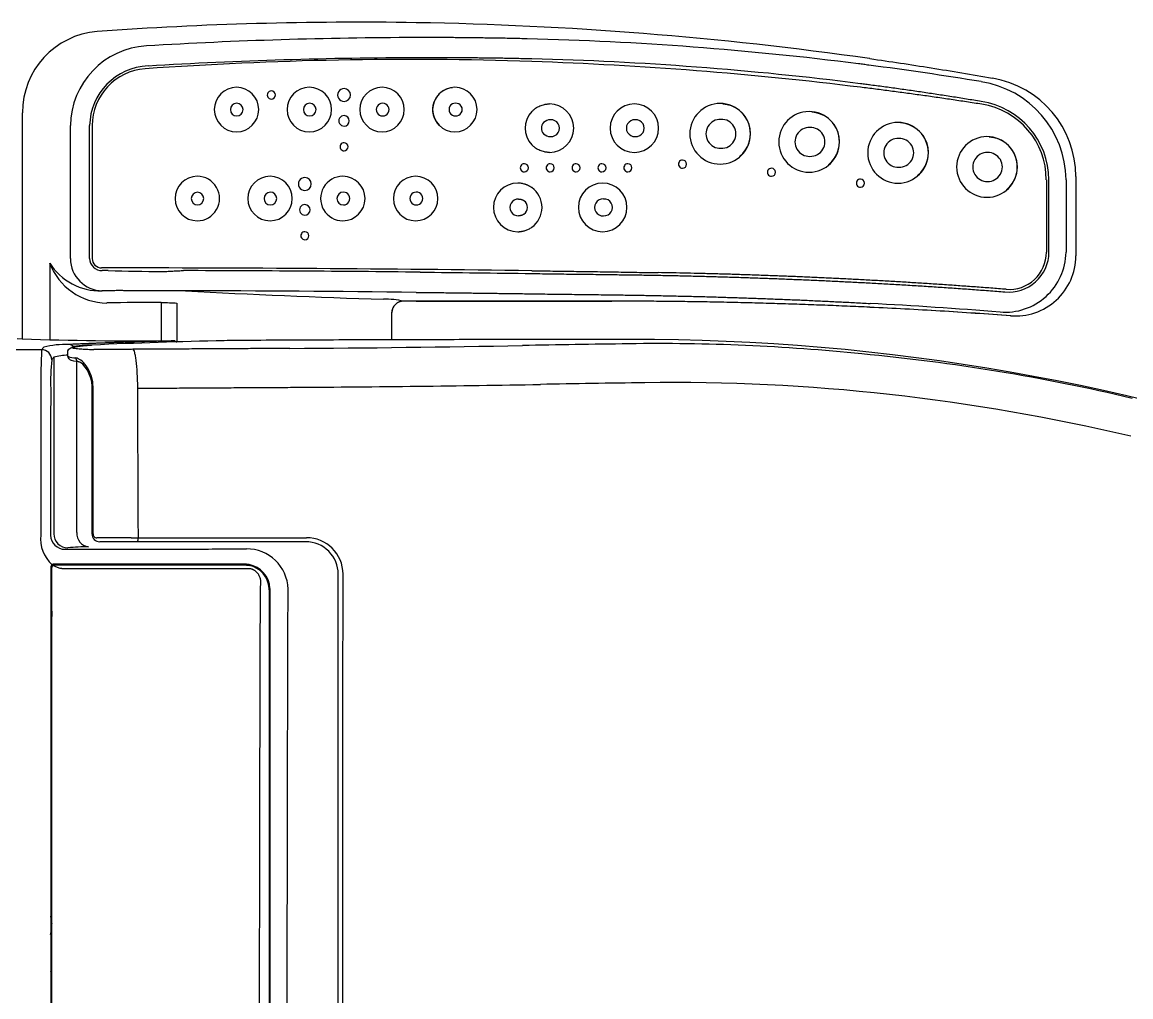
# Model space of a CAD drawing. Header units: millimetres. Extents: x 0 to 356400, y 0 to 68257.
# Drawn here: x 22077.57 to 22088.54, y 6876.16 to 6885.8 of the extents above; entities that cross this region are included whole.
import ezdxf

# ---------------------------------------------------------------- set-up
doc = ezdxf.new("R2010")
doc.units = ezdxf.units.MM
doc.header["$LTSCALE"] = 75
doc.layers.add('8', color=8, linetype='Continuous')

# ---------------------------------------------------------------- blocks, each defined once
blk = doc.blocks.new('G$C7369CDF7')
at = {"layer": '8'}
for p, q in [((12070.46, 50645.68), (12090.09, 50645.68)), ((12071.25, 50643.25), (12089.19, 50643.25)), ((12089.19, 50639.02), (12071.25, 50639.02)), ((12101.29, 50482.5), (12101.29, 50479.44)), ((12104.02, 50476.45), (12104.14, 50476.44)), ((12104.14, 50476.44), (12104.26, 50476.43)), ((12104.29, 50476.44), (12110.83, 50476.44)), ((12159.76, 50452.82), (12159.76, 50455.37)), ((12159.76, 50413.73), (12159.76, 50452.82)), ((12101.74, 50423.32), (12111.33, 50423.32)), ((12111.09, 50421.34), (12111.16, 50422.65)), ((12111.16, 50422.65), (12111.33, 50423.32)), ((12101.6, 50419.45), (12111.05, 50419.45)), ((12122.8, 50413.58), (12127.42, 50413.6)), ((12127.42, 50413.6), (12132.04, 50413.62)), ((12132.04, 50413.62), (12136.66, 50413.64)), ((12136.66, 50413.64), (12141.28, 50413.66)), ((12141.28, 50413.66), (12145.9, 50413.68)), ((12145.9, 50413.68), (12150.52, 50413.7)), ((12150.52, 50413.7), (12155.14, 50413.71)), ((12155.14, 50413.71), (12159.76, 50413.73)), ((12159.76, 50412.06), (12159.76, 50413.73)), ((12159.79, 50407.13), (12159.79, 50403.53)), ((12057.87, 50402.41), (12090.73, 50402.41)), ((12090.73, 50401.76), (12057.87, 50401.76)), ((12112.28, 50400.2), (12112.15, 50402.21)), ((12118.35, 50401.25), (12116.87, 50400.09)), ((12120.28, 50402.08), (12118.35, 50401.25)), ((12121.3, 50402.3), (12120.28, 50402.08)), ((12122.3, 50402.36), (12121.3, 50402.3)), ((12158.85, 50402.36), (12122.26, 50402.36)), ((12158.79, 50402.6), (12122.3, 50402.6)), ((12112.44, 50398.75), (12112.28, 50400.2)), ((12112.62, 50397.75), (12112.44, 50398.75)), ((12116.12, 50397.87), (12115.97, 50397.25)), ((12116.3, 50399.18), (12116.12, 50397.87)), ((12158.51, 50398.61), (12116.22, 50398.61)), ((12116.43, 50399.51), (12116.25, 50398.99)), ((12116.87, 50400.09), (12116.43, 50399.51)), ((12090.73, 50397), (12057.87, 50397)), ((12112.81, 50397.1), (12112.62, 50397.75)), ((12113.15, 50396.58), (12112.81, 50397.1)), ((12113.53, 50396.39), (12113.15, 50396.58)), ((12113.67, 50396.38), (12113.53, 50396.39)), ((12113.8, 50396.39), (12113.67, 50396.38)), ((12114.9, 50396.38), (12113.69, 50396.38)), ((12115.12, 50396.43), (12114.88, 50396.39)), ((12115.35, 50396.55), (12115.12, 50396.43)), ((12115.4, 50396.58), (12115.35, 50396.55)), ((12115.45, 50396.62), (12115.4, 50396.58)), ((12115.47, 50396.64), (12115.45, 50396.62)), ((12115.49, 50396.66), (12115.47, 50396.64)), ((12115.52, 50396.68), (12115.49, 50396.66)), ((12115.54, 50396.7), (12115.52, 50396.68)), ((12115.58, 50396.73), (12115.54, 50396.7)), ((12115.62, 50396.77), (12115.58, 50396.73)), ((12115.7, 50396.84), (12115.62, 50396.77)), ((12115.83, 50397), (12115.7, 50396.84)), ((12115.97, 50397.25), (12115.83, 50397)), ((12115.14, 50392.9), (12158.77, 50392.9)), ((12170.09, 50392.38), (12170.1, 50392.18)), ((12232.69, 50392.38), (12232.69, 50392.18)), ((12240.69, 50392.38), (12240.69, 50392.18)), ((12244.64, 50392.18), (12244.69, 50392.38)), ((12246.76, 50392.38), (12246.71, 50392.18)), ((12247.12, 50392.18), (12247.18, 50392.38)), ((12252.29, 50392.38), (12251.28, 50392.27)), ((12253.55, 50392.2), (12252.29, 50392.38)), ((12255.2, 50392.38), (12255.94, 50392.18)), ((12257.86, 50392.08), (12256.74, 50392.38)), ((12257.9, 50392.23), (12257.94, 50392.35)), ((12272.89, 50392.25), (12272.5, 50392.39)), ((12091.85, 50391.89), (12110.82, 50391.89)), ((12253.57, 50392.19), (12253.55, 50392.2)), ((12257.86, 50392.08), (12257.87, 50392.12)), ((12257.87, 50392.12), (12257.9, 50392.23)), ((12110.59, 50385.13), (12054.66, 50385.13)), ((12110.52, 50383.86), (12110.6, 50385.23))]:
    blk.add_line(p, q, dxfattribs=at)
for centre, radius, start, end in [((12650.23, 50536.28), 539.51, 160.0364, 180.0783), ((12590.08, 50549.03), 477.75, 166.6143, 174.753), ((12612.45, 50545.76), 491.06, 166.6353, 180.7772), ((12070.53, 50620.92), 24.76, 90.1532, 170.4365), ((12089.99, 50630.73), 14.95, 355.152, 89.6373), ((12071.53, 50618.41), 24.83, 90.6474, 171.1463), ((12088.93, 50628.18), 15.07, 355.2331, 89.0167), ((12071.38, 50619.31), 19.71, 90.3802, 171.3897), ((12071.25, 50619.46), 18.9, 90, 171.0779), ((12089.08, 50629.08), 9.94, 354.3726, 89.3267), ((12089.19, 50629.19), 9.18, 355.4924, 89.9998), ((12068.09, 50623.69), 7.5, 0.0011, 179.9989), ((12068.03, 50623.87), 7.34, 39.3621, 176.9631), ((12068.09, 50623.91), 3.58, 358.7405, 181.2595), ((13464.01, 50521.24), 1364.16, 175.55656, 176.90973), ((12068.09, 50623.69), 7.5, 180.0011, 359.9989), ((12068.09, 50623.74), 3.58, 178.5049, 1.4951), ((12925.96, 50478.73), 890.61, 170.72756, 172.53101), ((12064.59, 50601.69), 7.5, 0.001, 179.999), ((12064.54, 50601.88), 7.34, 39.2492, 176.6581), ((12064.59, 50601.99), 3.58, 358.1795, 181.8205), ((12064.59, 50601.69), 7.5, 180.001, 359.999), ((12064.59, 50601.74), 3.58, 177.8731, 2.1269), ((12936.7, 50467.39), 904.42, 171.90963, 179.04243), ((12072.09, 50592.39), 1, 0.7307, 179.2693), ((12600.51, 50542.64), 488.75, 174.118, 180.8826), ((12837.99, 50490.67), 801.83, 172.74809, 178.61974), ((12834.91, 50492.14), 793.77, 172.74234, 178.62806), ((12956.45, 50480.5), 914.94, 172.97512, 178.08203), ((12072.09, 50592.39), 1, 179.2683, 0.7317), ((12061.89, 50579.69), 7.5, 0.0009, 179.9991), ((12061.84, 50579.88), 7.33, 39.1643, 176.4083), ((12061.89, 50580.02), 3.58, 358.0998, 181.9002), ((12061.89, 50579.69), 7.5, 180.0009, 359.9991), ((12061.89, 50579.78), 3.58, 178.0534, 1.9466), ((12069.39, 50570.39), 1, 0.3225, 179.9533), ((12069.39, 50570.39), 1, 179.954, 0.3218), ((12059.89, 50557.69), 7.5, 0.0004, 179.9996), ((12059.84, 50557.88), 7.33, 39.144, 176.3518), ((12059.89, 50558.03), 3.58, 357.9968, 182.0032), ((12059.89, 50557.69), 7.5, 180.0003, 359.9997), ((12059.89, 50557.77), 3.58, 177.949, 2.051), ((12067.39, 50548.39), 1, 0.3277, 179.9481), ((12067.39, 50548.39), 1, 179.9489, 0.3269), ((12058.49, 50536.49), 6, 0.0014, 179.9986), ((12058.49, 50536.84), 2.08, 356.4388, 183.5612), ((12058.49, 50536.49), 6, 180.0014, 359.9986), ((12058.49, 50536.58), 2.08, 176.3796, 3.6204), ((12068.29, 50534.87), 1, 0.3235, 179.9485), ((12068.29, 50534.87), 1, 179.9488, 0.3232), ((12078.09, 50528.64), 6, 0.0014, 179.9986), ((12068.29, 50528.47), 1, 0.3272, 179.9494), ((12078.09, 50529), 2.08, 356.3751, 183.6249), ((12068.29, 50528.47), 1, 179.9497, 0.3269), ((12078.09, 50528.64), 6, 180.0013, 359.9987), ((12078.09, 50528.73), 2.09, 176.3156, 3.6844), ((12058.49, 50515.49), 6, 0.0014, 179.9986), ((12068.29, 50522.07), 1, 0.3236, 179.9475), ((12068.29, 50522.07), 1, 179.9481, 0.323), ((12058.49, 50515.85), 2.09, 356.2679, 183.7321), ((12058.73, 50515.7), 2.32, 179.5731, 226.3236), ((12058.26, 50515.7), 2.32, 313.6819, 0.4205), ((12068.29, 50515.67), 1, 0.3278, 179.9445), ((12058.49, 50515.47), 1.99, 226.6599, 313.3401), ((12068.29, 50515.67), 1, 179.9448, 0.3275), ((12078.09, 50507.64), 6, 35.4038, 144.5962), ((6864.18, 50421.05), 5258.49, 0.34434, 1.00441), ((12956.45, 50480.49), 914.95, 178.08194, 184.07369), ((12058.49, 50515.49), 6, 226.7721, 313.2279), ((12068.29, 50509.27), 1, 0.3284, 179.9474), ((20094.85, 50405.74), 8001.8, 179.245401, 180.007242), ((12068.29, 50509.27), 1, 179.9475, 0.3283), ((12078.09, 50507.64), 6, 180.0011, 359.9989), ((12078.09, 50507.78), 2.08, 177.7875, 2.2125), ((12078.09, 50508.08), 1.99, 33.3179, 146.6821), ((7383.18, 50421.32), 4729.87, 0.36319, 1.0597), ((12053.89, 50492.09), 5.5, 0.0004, 179.9996), ((12053.89, 50492.33), 1.58, 357.8971, 182.1029), ((12053.89, 50492.09), 5.5, 180.0004, 359.9996), ((12053.91, 50492), 5.43, 184.8187, 316.166), ((12053.89, 50492.23), 1.58, 178.4008, 1.5992), ((12075.89, 50482.39), 5.5, 0.0001, 179.9999), ((13222.12, 50485.73), 1181.05, 180.1136, 183.37485), ((12075.89, 50482.59), 1.58, 358.653, 181.347), ((18890.34, 50409.98), 6796.64, 179.379912, 179.873896), ((12932.29, 50467.88), 900, 179.06895, 184.09278), ((13189.34, 50484.65), 1153.25, 180.10964, 183.42158), ((12075.89, 50482.39), 5.5, 180.0001, 359.9999), ((12075.89, 50482.53), 1.58, 179.1044, 0.8956), ((18703.26, 50410), 6604.57, 179.370975, 179.872266), ((12053.89, 50474.09), 5.5, 0.0003, 179.9997), ((12119.43, 50475.2), 18.63, 166.8641, 182.2983), ((12104.18, 50479.38), 2.92, 179.1495, 267.3608), ((12104.29, 50479.44), 3, 180.0579, 270.0551), ((12053.89, 50474.25), 1.58, 359.3324, 180.6676), ((12053.89, 50474.09), 5.5, 180.0003, 359.9997), ((12053.89, 50474.22), 1.58, 179.672, 0.328), ((9348.06, 50566.22), 2754.28, 357.06998, 358.0907), ((12075.89, 50464.39), 5.5, 0.0005, 179.9995), ((12050.29, 50464.69), 1.6, 0.2142, 179.9324), ((12050.29, 50464.69), 1.6, 179.933, 0.2136), ((12056.69, 50464.69), 1.3, 0.2629, 179.9177), ((12056.69, 50464.69), 1.3, 179.9173, 0.2634), ((12063.09, 50464.69), 1, 0.2906, 179.9913), ((12063.09, 50464.69), 1, 179.9914, 0.2905), ((12075.89, 50464.39), 5.5, 179.9999, 0.0001), ((12075.89, 50464.51), 1.58, 359.8775, 180.1225), ((12075.89, 50464.52), 1.58, 180.1697, 359.8303), ((12168.79, 50455.4), 9.03, 90.182, 180.1773), ((12053.89, 50456.09), 5.5, 0.0005, 179.9995), ((12168.79, 50455.23), 8.01, 90.0386, 180.0539), ((12053.89, 50456.09), 5.5, 180.0001, 359.9999), ((12053.89, 50456.19), 1.58, 0.2836, 179.7164), ((12053.89, 50456.21), 1.58, 180.5346, 359.4654), ((12072.29, 50454.99), 1.6, 0.1972, 179.9505), ((12078.69, 50454.99), 1.3, 0.2193, 180.0012), ((12085.09, 50454.99), 1, 0.2818, 179.9995), ((12072.29, 50454.99), 1.6, 179.9501, 0.1976), ((12078.69, 50454.99), 1.3, 180.0011, 0.2195), ((12085.09, 50454.99), 1, 179.9997, 0.2816), ((12075.89, 50446.39), 5.5, 360, 180), ((12172.71, 50440.66), 10.17, 91.3133, 180.8134), ((12050.29, 50446.69), 1, 0.2715, 180.01), ((12075.89, 50446.45), 1.58, 0.682, 179.318), ((12050.29, 50446.69), 1, 180.0085, 0.2731), ((12075.89, 50446.39), 5.5, 180, 0), ((12075.89, 50446.5), 1.58, 180.8842, 359.1158), ((12172.69, 50439.98), 6.4, 93.6146, 169.0483), ((12172.69, 50439.98), 6.2, 93.7585, 168.6305), ((12053.89, 50438.09), 5.5, 0, 180), ((12053.89, 50438.13), 1.58, 0.9581, 179.0419), ((12053.89, 50438.09), 5.5, 180, 360), ((12053.89, 50438.18), 1.58, 181.1159, 358.8841), ((12075.89, 50428.39), 5.5, 359.9999, 180.0001), ((13399.12, 50461.21), 1288.34, 181.16281, 182.61654), ((12075.89, 50428.39), 5.5, 180, 0), ((12075.89, 50428.41), 1.58, 0.8911, 179.1089), ((12075.89, 50428.46), 1.58, 180.9588, 359.0412), ((11244.59, 50414.08), 866.5, 358.08226, 0.48512), ((11223.3, 50428.5), 870.68, 358.54411, 359.42148), ((12514.33, 50416.67), 412.75, 179.6139, 181.4788), ((12058.07, 50416.96), 19.96, 183.278, 269.4195), ((12058.13, 50416.79), 15.03, 182.215, 268.9885), ((12057.87, 50416.5), 14.09, 184.0736, 270), ((12160.02, 50411.38), 2.36, 70.9757, 96.3045), ((12054.67, 50405.29), 20.15, 184.6709, 269.9842), ((12090.69, 50405.01), 8, 270.3254, 359.4144), ((12090.68, 50404.78), 3.02, 271.0021, 1.6099), ((12090.73, 50404.72), 2.31, 270.0002, 0.0074), ((12086.48, 50406.15), 15.25, 290.6333, 359.4824), ((12083.95, 50404.38), 14.78, 302.3056, 1.4804), ((12158.82, 50404.33), 1.97, 269.0718, 358.1776), ((12158.83, 50403.56), 0.959, 267.5072, 358.3336), ((12158.78, 50401.86), 3.26, 265.3001, 352.6544), ((12205.3, 50401.11), 43.29, 179.5566, 186.2471), ((12113.74, 50396.53), 1.76, 130.7589, 178.2637), ((12111.18, 50398.19), 4.13, 334.3443, 2.4581), ((12115.35, 50399.31), 0.946, 266.7818, 358.8484), ((12135.8, 50396), 23.83, 178.5822, 193.5892), ((12128.41, 50396.68), 13.79, 181.2574, 195.9258), ((12158.77, 50396.4), 3.5, 270.0277, 359.9462), ((12159.1, 50395.61), 3.52, 271.1151, 1.0894), ((12115.77, 50389.88), 2.5, 90.115, 179.9072), ((12121.29, 50448.11), 56, 264.3326, 271.6495), ((12160.07, 50398.11), 8.48, 263.4182, 318.6573), ((12167.09, 50392.98), 0.8, 215.914, 270.0015), ((12167.09, 50392.98), 0.6, 209.0891, 270.0009), ((12120.45, 50538.15), 148.44, 267.2268, 270.9397)]:
    blk.add_arc(centre, radius, start, end, dxfattribs=at)
for points, degree in [([(12071.25, 50638.37), (12077.23, 50638.37), (12083.21, 50638.37), (12089.19, 50638.37)], 3), ([(12104.89, 50629.47), (12104.04, 50617.86), (12103.34, 50606.27), (12102.8, 50594.74)], 3), ([(12041.29, 50594.74), (12041.29, 50594.71), (12041.28, 50594.69), (12041.28, 50594.67)], 3), ([(12110.73, 50535.54), (12110.77, 50503.6)], 1), ([(12101.29, 50530.88), (12101.29, 50514.77), (12101.29, 50498.64), (12101.29, 50482.5)], 3), ([(12094.1, 50483.53), (12094.2, 50492.83), (12094.31, 50502.04), (12094.43, 50511.15)], 3), ([(12104.26, 50476.38), (12104.29, 50476.44)], 1), ([(12122.8, 50413.58), (12122.57, 50452.65)], 1), ([(12160.79, 50455.23), (12160.79, 50452.69)], 1), ([(12160.79, 50452.69), (12160.79, 50413.61)], 1), ([(12112.96, 50451.3), (12113.18, 50412.43)], 1), ([(12172.69, 50446.18), (12172.55, 50446.18), (12172.41, 50446.18), (12172.28, 50446.17)], 3), ([(12166.4, 50441.2), (12166.32, 50440.79), (12166.29, 50440.39), (12166.29, 50439.98)], 3), ([(12166.49, 50439.98), (12166.49, 50440.39), (12166.53, 50440.8), (12166.61, 50441.2)], 3), ([(12098.74, 50425.43), (12098.73, 50425.21), (12098.71, 50424.97), (12098.7, 50424.72)], 3), ([(12113.18, 50412.43), (12113.23, 50402.78)], 1), ([(12160.79, 50413.61), (12160.79, 50411.95)], 1), ([(12166.49, 50395.97), (12166.49, 50401.98), (12166.49, 50407.98), (12166.49, 50413.96)], 3), ([(12093.7, 50406.38), (12093.7, 50405.87), (12093.7, 50405.37), (12093.7, 50404.86)], 3), ([(12098.69, 50406.42), (12098.69, 50405.92), (12098.69, 50405.42), (12098.69, 50404.92)], 3), ([(12098.69, 50406.42), (12098.7, 50405.86), (12098.71, 50405.31), (12098.73, 50404.76)], 3), ([(12160.79, 50407.73), (12160.79, 50404.26)], 1), ([(12115.14, 50392.9), (12115.34, 50392.73), (12115.55, 50392.56), (12115.76, 50392.38)], 3), ([(12166.29, 50392.98), (12166.29, 50392.81), (12166.34, 50392.65), (12166.44, 50392.51)], 3), ([(12166.56, 50392.69), (12166.51, 50392.78), (12166.49, 50392.88), (12166.49, 50392.98)], 3), ([(12453.49, 50392.38), (12358.02, 50392.38), (12262.55, 50392.38), (12167.09, 50392.38)], 3), ([(12172.59, 50392.18), (12172.77, 50392.38)], 1), ([(12173.27, 50392.18), (12173.29, 50392.38)], 1), ([(12232.67, 50392.18), (12232.67, 50392.38)], 1), ([(12260.67, 50392.38), (12260.8, 50392.18)], 1), ([(12262.25, 50392.18), (12262.35, 50392.38)], 1), ([(12265.18, 50392.18), (12265.35, 50392.38)], 1), ([(12267.25, 50392.38), (12266.97, 50392.18)], 1), ([(12267.82, 50392.18), (12268.1, 50392.38)], 1), ([(12112.65, 50390.4), (12112.84, 50390.23), (12113.05, 50390.06), (12113.27, 50389.89)], 3), ([(12122.91, 50392.13), (12122.91, 50392.13), (12122.91, 50392.13), (12122.92, 50392.13)], 3), ([(12167.09, 50392.18), (12262.55, 50392.18), (12358.02, 50392.18), (12453.49, 50392.18)], 3)]:
    blk.add_open_spline(points, degree=degree, dxfattribs=at)
for points, knots in [([(12098.34, 50628.47), (12098.29, 50627.83), (12098.19, 50626.55), (12098.05, 50624.64), (12097.9, 50622.73), (12097.76, 50620.82), (12097.62, 50618.91), (12097.49, 50617), (12097.35, 50615.1), (12097.22, 50613.2), (12097.09, 50611.3), (12096.97, 50609.4), (12096.85, 50607.5), (12096.73, 50605.61), (12096.61, 50603.71), (12096.5, 50601.82), (12096.39, 50599.93), (12096.28, 50598.04), (12096.17, 50596.16), (12096.07, 50594.28), (12096, 50593.02), (12095.97, 50592.39)], [0, 0, 0, 0, 0.052674, 0.105335, 0.157987, 0.210629, 0.263263, 0.31589, 0.368512, 0.42113, 0.473745, 0.526357, 0.57897, 0.631583, 0.684198, 0.736816, 0.789439, 0.842068, 0.894703, 0.947347, 1, 1, 1, 1]), ([(12104.88, 50629.57), (12104.45, 50623.75), (12104.07, 50617.93), (12103.36, 50606.32), (12103.05, 50600.52), (12102.78, 50594.74)], [0, 0, 0, 0, 0.5, 0.5, 1, 1, 1, 1]), ([(12096.84, 50596.22), (12096.88, 50596.88), (12096.95, 50598.2), (12097.06, 50600.18), (12097.18, 50602.16), (12097.3, 50604.15), (12097.42, 50606.14), (12097.54, 50608.13), (12097.67, 50610.12), (12097.8, 50612.11), (12097.94, 50614.11), (12098.08, 50616.1), (12098.22, 50618.1), (12098.36, 50620.1), (12098.51, 50622.1), (12098.66, 50624.1), (12098.81, 50626.1), (12098.91, 50627.44), (12098.97, 50628.11)], [0, 0, 0, 0, 0.062617, 0.125217, 0.187801, 0.25037, 0.312922, 0.375459, 0.437981, 0.500487, 0.562978, 0.625454, 0.687914, 0.75036, 0.812792, 0.875209, 0.937612, 1, 1, 1, 1]), ([(12041.29, 50594.74), (12042, 50599.77), (12042.77, 50604.8), (12044.38, 50614.9), (12045.23, 50619.95), (12046.11, 50625.03)], [0, 0, 0, 0, 0.5, 0.5, 1, 1, 1, 1]), ([(12051.9, 50622.26), (12051.8, 50621.65), (12051.6, 50620.43), (12051.3, 50618.61), (12051.01, 50616.79), (12050.72, 50614.96), (12050.44, 50613.14), (12050.16, 50611.32), (12049.88, 50609.5), (12049.61, 50607.68), (12049.35, 50605.86), (12049.08, 50604.05), (12048.83, 50602.23), (12048.57, 50600.42), (12048.32, 50598.61), (12048.08, 50596.8), (12047.92, 50595.6), (12047.84, 50594.99)], [0, 0, 0, 0, 0.0666787, 0.1333543, 0.200027, 0.2666973, 0.3333654, 0.4000317, 0.4666964, 0.53336, 0.6000228, 0.666685, 0.7333471, 0.8000093, 0.8666719, 0.9333354, 1, 1, 1, 1]), ([(12052.57, 50622.4), (12052.48, 50621.77), (12052.28, 50620.51), (12051.99, 50618.62), (12051.7, 50616.74), (12051.42, 50614.86), (12051.15, 50612.98), (12050.87, 50611.1), (12050.6, 50609.22), (12050.34, 50607.34), (12050.08, 50605.47), (12049.82, 50603.6), (12049.57, 50601.72), (12049.32, 50599.85), (12049.08, 50597.99), (12048.84, 50596.12), (12048.6, 50594.26), (12048.45, 50593.01), (12048.37, 50592.39)], [0, 0, 0, 0, 0.0625687, 0.1251215, 0.1876598, 0.250185, 0.3126987, 0.3752022, 0.4376971, 0.5001847, 0.5626666, 0.6251441, 0.6876188, 0.750092, 0.8125653, 0.8750401, 0.9375178, 1, 1, 1, 1]), ([(12096.64, 50592.42), (12096.67, 50593.05), (12096.74, 50594.32), (12096.81, 50595.58), (12096.84, 50596.22)], [0, 0, 0, 0, 0.500112, 1, 1, 1, 1]), ([(12042.91, 50594.5), (12042.86, 50594.07), (12042.74, 50593.19), (12042.63, 50592.32), (12042.57, 50591.88)], [0, 0, 0, 0, 0.4999492, 1, 1, 1, 1]), ([(12047.84, 50594.99), (12047.78, 50594.56), (12047.67, 50593.71), (12047.55, 50592.85), (12047.5, 50592.42)], [0, 0, 0, 0, 0.499966, 1, 1, 1, 1]), ([(12102.78, 50594.67), (12102.73, 50593.75), (12102.65, 50591.91), (12102.52, 50589.14), (12102.41, 50586.37), (12102.3, 50583.6), (12102.19, 50580.83), (12102.09, 50578.05), (12102, 50575.28), (12101.91, 50572.51), (12101.83, 50569.74), (12101.75, 50566.96), (12101.68, 50564.19), (12101.61, 50561.42), (12101.55, 50558.64), (12101.5, 50555.87), (12101.45, 50553.09), (12101.41, 50550.32), (12101.37, 50547.54), (12101.34, 50544.76), (12101.31, 50541.99), (12101.29, 50539.21), (12101.28, 50536.43), (12101.27, 50533.66), (12101.27, 50531.81), (12101.27, 50530.88)], [0, 0, 0, 0, 0.043581, 0.087151, 0.13071, 0.17426, 0.217799, 0.261329, 0.304849, 0.348359, 0.391861, 0.435353, 0.478836, 0.52231, 0.565776, 0.609233, 0.652682, 0.696123, 0.739556, 0.782982, 0.8264, 0.86981, 0.913214, 0.95661, 1, 1, 1, 1]), ([(12101.63, 50590.95), (12101.66, 50591.59), (12101.73, 50592.87), (12101.8, 50594.14), (12101.83, 50594.78)], [0, 0, 0, 0, 0.500106, 1, 1, 1, 1]), ([(12095.97, 50592.39), (12095.9, 50591.2), (12095.78, 50588.82), (12095.61, 50585.25), (12095.44, 50581.67), (12095.28, 50578.1), (12095.13, 50574.52), (12095, 50570.95), (12094.87, 50567.37), (12094.75, 50563.8), (12094.63, 50560.22), (12094.53, 50556.64), (12094.44, 50553.06), (12094.35, 50549.49), (12094.28, 50545.91), (12094.24, 50543.52), (12094.22, 50542.33)], [0, 0, 0, 0, 0.0712452, 0.1425181, 0.2138189, 0.2851477, 0.3565045, 0.4278897, 0.4993031, 0.570745, 0.6422154, 0.7137146, 0.7852425, 0.8567993, 0.9283851, 1, 1, 1, 1]), ([(12094.71, 50532.24), (12094.73, 50533.49), (12094.76, 50536), (12094.82, 50539.76), (12094.89, 50543.52), (12094.96, 50547.28), (12095.05, 50551.04), (12095.15, 50554.8), (12095.26, 50558.56), (12095.37, 50562.32), (12095.5, 50566.08), (12095.63, 50569.84), (12095.78, 50573.6), (12095.93, 50577.37), (12096.09, 50581.13), (12096.26, 50584.89), (12096.45, 50588.66), (12096.57, 50591.16), (12096.64, 50592.42)], [0, 0, 0, 0, 0.062593, 0.125173, 0.187738, 0.25029, 0.312829, 0.375355, 0.437869, 0.500371, 0.562862, 0.625341, 0.687809, 0.750267, 0.812714, 0.875152, 0.937581, 1, 1, 1, 1]), ([(12099.7, 50530.88), (12099.72, 50532.13), (12099.75, 50534.64), (12099.81, 50538.4), (12099.88, 50542.16), (12099.96, 50545.92), (12100.05, 50549.68), (12100.14, 50553.43), (12100.25, 50557.19), (12100.37, 50560.94), (12100.49, 50564.7), (12100.63, 50568.45), (12100.77, 50572.2), (12100.92, 50575.96), (12101.08, 50579.71), (12101.26, 50583.46), (12101.44, 50587.2), (12101.56, 50589.7), (12101.63, 50590.95)], [0, 0, 0, 0, 0.062752, 0.12547, 0.188153, 0.250803, 0.313419, 0.376002, 0.438551, 0.501068, 0.563551, 0.626, 0.688417, 0.750799, 0.813149, 0.875465, 0.937749, 1, 1, 1, 1]), ([(12093.74, 50511.12), (12093.77, 50512.85), (12093.81, 50516.32), (12093.89, 50521.52), (12093.96, 50526.72), (12094.04, 50531.92), (12094.13, 50537.12), (12094.19, 50540.59), (12094.22, 50542.33)], [0, 0, 0, 0, 0.166776, 0.333508, 0.500196, 0.666841, 0.833442, 1, 1, 1, 1]), ([(12121.43, 50539.09), (12121.5, 50534.72), (12121.63, 50526.02), (12121.78, 50517.47), (12121.86, 50513.23)], [0, 0, 0, 0, 0.503452, 1, 1, 1, 1]), ([(12111.82, 50535.11), (12111.88, 50530.69), (12112.01, 50521.84), (12112.16, 50513.15), (12112.24, 50508.8)], [0, 0, 0, 0, 0.50001, 1, 1, 1, 1]), ([(12094.43, 50511.15), (12094.46, 50512.9), (12094.51, 50516.42), (12094.58, 50521.69), (12094.64, 50526.96), (12094.69, 50530.48), (12094.71, 50532.24)], [0, 0, 0, 0, 0.250145, 0.500193, 0.750145, 1, 1, 1, 1]), ([(12099.43, 50509.74), (12099.45, 50511.51), (12099.5, 50515.03), (12099.57, 50520.32), (12099.64, 50525.6), (12099.68, 50529.12), (12099.7, 50530.88)], [0, 0, 0, 0, 0.25064, 0.500858, 0.750647, 1, 1, 1, 1]), ([(12101.27, 50482.5), (12101.27, 50483.51), (12101.27, 50485.53), (12101.27, 50488.55), (12101.27, 50491.58), (12101.27, 50494.6), (12101.27, 50497.63), (12101.27, 50500.65), (12101.27, 50503.67), (12101.27, 50506.7), (12101.27, 50509.72), (12101.27, 50512.75), (12101.27, 50515.77), (12101.27, 50518.79), (12101.27, 50521.82), (12101.27, 50524.84), (12101.27, 50527.86), (12101.27, 50529.87), (12101.27, 50530.88)], [0, 0, 0, 0, 0.0624854, 0.1249727, 0.187462, 0.2499532, 0.3124464, 0.3749415, 0.4374386, 0.4999376, 0.5624385, 0.6249415, 0.6874463, 0.7499532, 0.8124619, 0.8749727, 0.9374854, 1, 1, 1, 1]), ([(12054.38, 50511.12), (12054.33, 50511.17), (12054.18, 50511.32), (12053.96, 50511.56), (12053.75, 50511.81), (12053.39, 50512.31), (12052.95, 50513.1), (12052.67, 50513.97), (12052.56, 50514.57), (12052.52, 50514.91), (12052.5, 50515.22), (12052.49, 50515.42), (12052.49, 50515.49)], [0, 0, 0, 0, 0.0470777, 0.1263645, 0.1953821, 0.2507577, 0.4999673, 0.7491672, 0.8058495, 0.8736002, 0.9601515, 1, 1, 1, 1]), ([(12064.49, 50515.49), (12064.49, 50515.43), (12064.49, 50515.22), (12064.47, 50514.91), (12064.42, 50514.57), (12064.31, 50513.97), (12064.04, 50513.1), (12063.6, 50512.31), (12063.24, 50511.81), (12063.02, 50511.56), (12062.81, 50511.32), (12062.66, 50511.17), (12062.6, 50511.12)], [0, 0, 0, 0, 0.03905, 0.126398, 0.194073, 0.25083, 0.500031, 0.74924, 0.804581, 0.873635, 0.952695, 1, 1, 1, 1]), ([(12041.37, 50511.15), (12041.35, 50510.53), (12041.32, 50509.3), (12041.29, 50507.48), (12041.25, 50505.7), (12041.22, 50503.95), (12041.19, 50502.24), (12041.17, 50500.56), (12041.15, 50498.92), (12041.13, 50497.32), (12041.11, 50495.76), (12041.1, 50494.24), (12041.09, 50492.75), (12041.08, 50491.3), (12041.07, 50489.89), (12041.07, 50488.51), (12041.07, 50487.18), (12041.07, 50485.88), (12041.07, 50484.62), (12041.07, 50483.8), (12041.07, 50483.39)], [0, 0, 0, 0, 0.067587, 0.133758, 0.198515, 0.261856, 0.323781, 0.384292, 0.443386, 0.501066, 0.557329, 0.612177, 0.66561, 0.717626, 0.768228, 0.817413, 0.865183, 0.911538, 0.956477, 1, 1, 1, 1]), ([(12073.2, 50511.12), (12073.16, 50511.05), (12073.07, 50510.92), (12072.94, 50510.73), (12072.83, 50510.52), (12072.72, 50510.32), (12072.62, 50510.11), (12072.53, 50509.9), (12072.45, 50509.68), (12072.35, 50509.39), (12072.25, 50509.02), (12072.16, 50508.57), (12072.1, 50508.11), (12072.1, 50507.8), (12072.09, 50507.64)], [0, 0, 0, 0, 0.0631173, 0.1258855, 0.1883906, 0.2507195, 0.31296, 0.3752004, 0.4375288, 0.500033, 0.6247943, 0.7492519, 0.8740934, 1, 1, 1, 1]), ([(12084.09, 50507.64), (12084.09, 50507.72), (12084.09, 50507.87), (12084.08, 50508.11), (12084.05, 50508.34), (12084.02, 50508.57), (12083.98, 50508.79), (12083.93, 50509.02), (12083.88, 50509.24), (12083.79, 50509.54), (12083.66, 50509.9), (12083.47, 50510.32), (12083.24, 50510.73), (12083.07, 50510.99), (12082.98, 50511.12)], [0, 0, 0, 0, 0.063128, 0.125908, 0.188426, 0.250765, 0.313011, 0.375251, 0.437569, 0.500052, 0.624844, 0.749296, 0.874115, 1, 1, 1, 1]), ([(12036.39, 50509.98), (12036.38, 50509.38), (12036.35, 50508.17), (12036.31, 50506.36), (12036.27, 50504.54), (12036.24, 50502.72), (12036.21, 50500.9), (12036.19, 50499.07), (12036.16, 50497.24), (12036.14, 50495.4), (12036.12, 50493.56), (12036.11, 50491.72), (12036.1, 50489.87), (12036.09, 50488.02), (12036.09, 50486.17), (12036.08, 50484.31), (12036.09, 50483.07), (12036.09, 50482.45)], [0, 0, 0, 0, 0.066354, 0.132746, 0.199177, 0.26565, 0.332165, 0.398724, 0.465329, 0.531981, 0.598682, 0.665433, 0.732236, 0.799093, 0.866005, 0.932973, 1, 1, 1, 1]), ([(12076.01, 50507.86), (12076.01, 50507.91), (12076.01, 50508), (12076.03, 50508.14), (12076.05, 50508.28), (12076.08, 50508.41), (12076.12, 50508.58), (12076.19, 50508.77), (12076.3, 50508.98), (12076.38, 50509.11), (12076.43, 50509.17)], [0, 0, 0, 0, 0.100836, 0.200922, 0.300596, 0.400203, 0.500086, 0.666344, 0.832423, 1, 1, 1, 1]), ([(12079.76, 50509.17), (12079.78, 50509.13), (12079.84, 50509.06), (12079.91, 50508.93), (12079.97, 50508.81), (12080.02, 50508.68), (12080.08, 50508.52), (12080.13, 50508.32), (12080.17, 50508.09), (12080.17, 50507.94), (12080.17, 50507.86)], [0, 0, 0, 0, 0.100784, 0.20082, 0.300466, 0.400085, 0.500039, 0.666208, 0.832332, 1, 1, 1, 1]), ([(12099.09, 50482.5), (12099.1, 50483.12), (12099.11, 50484.34), (12099.13, 50486.17), (12099.15, 50487.99), (12099.17, 50489.82), (12099.19, 50491.64), (12099.22, 50493.46), (12099.24, 50495.28), (12099.26, 50497.1), (12099.28, 50498.91), (12099.31, 50500.72), (12099.33, 50502.53), (12099.35, 50504.34), (12099.38, 50506.14), (12099.4, 50507.94), (12099.42, 50509.14), (12099.43, 50509.74)], [0, 0, 0, 0, 0.066662, 0.133318, 0.199969, 0.266617, 0.333264, 0.39991, 0.466559, 0.533211, 0.599867, 0.66653, 0.733202, 0.799883, 0.866575, 0.93328, 1, 1, 1, 1]), ([(12110.77, 50503.6), (12110.78, 50496.65), (12110.81, 50482.75), (12110.87, 50462.04), (12110.94, 50448.4), (12110.97, 50441.58)], [0, 0, 0, 0, 0.333332, 0.666674, 1, 1, 1, 1]), ([(12451.81, 50464.43), (12428.35, 50464.42), (12381.18, 50464.41), (12310.29, 50464.41), (12239.39, 50464.41), (12192.23, 50464.42), (12168.76, 50464.43)], [0, 0, 0, 0, 0.248765, 0.5, 0.75123, 1, 1, 1, 1]), ([(12451.79, 50463.24), (12428.2, 50463.23), (12381.04, 50463.22), (12310.29, 50463.22), (12239.53, 50463.22), (12192.37, 50463.23), (12168.79, 50463.24)], [0, 0, 0, 0, 0.250026, 0.5, 0.749974, 1, 1, 1, 1]), ([(12448.1, 50450.84), (12445.8, 50450.83), (12441.21, 50450.82), (12434.32, 50450.79), (12427.43, 50450.78), (12420.53, 50450.76), (12413.64, 50450.74), (12406.75, 50450.72), (12399.86, 50450.71), (12392.97, 50450.69), (12386.08, 50450.68), (12379.19, 50450.67), (12372.3, 50450.66), (12365.41, 50450.65), (12358.52, 50450.64), (12351.63, 50450.63), (12344.74, 50450.63), (12337.85, 50450.62), (12330.96, 50450.62), (12324.07, 50450.61), (12317.18, 50450.61), (12310.29, 50450.61), (12303.4, 50450.61), (12296.5, 50450.61), (12289.61, 50450.62), (12282.72, 50450.62), (12275.83, 50450.63), (12268.94, 50450.63), (12262.05, 50450.64), (12255.16, 50450.65), (12248.27, 50450.66), (12241.38, 50450.67), (12234.49, 50450.68), (12227.6, 50450.69), (12220.71, 50450.71), (12213.82, 50450.72), (12206.93, 50450.74), (12200.04, 50450.76), (12193.15, 50450.78), (12186.26, 50450.79), (12179.37, 50450.82), (12174.77, 50450.83), (12172.48, 50450.84)], [0, 0, 0, 0, 0.025006, 0.050012, 0.075016, 0.10002, 0.125023, 0.150025, 0.175026, 0.200027, 0.225027, 0.250026, 0.275025, 0.300023, 0.325021, 0.350019, 0.375016, 0.400013, 0.42501, 0.450007, 0.475003, 0.5, 0.524997, 0.549993, 0.57499, 0.599987, 0.624984, 0.649981, 0.674979, 0.699977, 0.724975, 0.749974, 0.774973, 0.799973, 0.824974, 0.849975, 0.874977, 0.89998, 0.924984, 0.949988, 0.974994, 1, 1, 1, 1]), ([(12172.69, 50446.38), (12172.62, 50446.38), (12172.48, 50446.38), (12172.35, 50446.37), (12172.28, 50446.37)], [0, 0, 0, 0, 0.500164, 1, 1, 1, 1]), ([(12447.89, 50446.38), (12445.48, 50446.38), (12440.67, 50446.38), (12433.46, 50446.38), (12426.24, 50446.38), (12419.02, 50446.38), (12411.8, 50446.38), (12404.57, 50446.38), (12397.33, 50446.38), (12390.1, 50446.38), (12382.86, 50446.38), (12375.62, 50446.38), (12368.37, 50446.38), (12361.12, 50446.38), (12353.87, 50446.38), (12346.62, 50446.38), (12339.36, 50446.38), (12332.09, 50446.38), (12324.83, 50446.38), (12317.56, 50446.38), (12308.1, 50446.38), (12296.47, 50446.38), (12282.67, 50446.38), (12268.88, 50446.38), (12255.1, 50446.38), (12241.33, 50446.38), (12227.58, 50446.38), (12213.84, 50446.38), (12200.11, 50446.38), (12186.39, 50446.38), (12177.25, 50446.38), (12172.69, 50446.38)], [0, 0, 0, 0, 0.026208, 0.052428, 0.078659, 0.104903, 0.131159, 0.157427, 0.183706, 0.209998, 0.236302, 0.262617, 0.288945, 0.315285, 0.341637, 0.368001, 0.394376, 0.420764, 0.447164, 0.473576, 0.5, 0.550195, 0.600347, 0.650455, 0.70052, 0.750542, 0.80052, 0.850455, 0.900346, 0.950195, 1, 1, 1, 1]), ([(12172.69, 50446.18), (12218.54, 50446.18), (12264.41, 50446.18), (12356.16, 50446.18), (12402.03, 50446.18), (12447.89, 50446.18)], [0, 0, 0, 0, 0.5, 0.5, 1, 1, 1, 1]), ([(12172.25, 50444.01), (12172.23, 50444.01), (12172.12, 50444.01), (12171.86, 50444.03), (12171.44, 50444.1), (12171.02, 50444.13), (12170.62, 50444.12), (12170.27, 50444.08), (12169.76, 50443.96), (12169.27, 50443.77), (12168.81, 50443.5), (12168.49, 50443.26), (12168.2, 50442.99), (12167.99, 50442.73), (12167.83, 50442.5), (12167.73, 50442.31), (12167.64, 50442.13), (12167.56, 50441.94), (12167.51, 50441.76), (12167.47, 50441.57), (12167.45, 50441.39), (12167.45, 50441.28), (12167.44, 50441.22)], [0, 0, 0, 0, 0.012203, 0.050461, 0.125015, 0.213038, 0.249993, 0.314877, 0.374995, 0.499839, 0.562351, 0.624862, 0.688973, 0.749874, 0.785146, 0.819144, 0.851947, 0.883623, 0.914225, 0.943798, 0.972379, 1, 1, 1, 1]), ([(12448.32, 50444.01), (12446, 50444), (12441.32, 50443.98), (12434.28, 50443.96), (12427.15, 50443.94), (12419.93, 50443.92), (12412.64, 50443.91), (12405.26, 50443.89), (12397.79, 50443.87), (12390.25, 50443.86), (12382.62, 50443.84), (12374.91, 50443.83), (12367.12, 50443.82), (12359.25, 50443.81), (12351.29, 50443.8), (12343.25, 50443.79), (12335.12, 50443.79), (12326.92, 50443.78), (12318.63, 50443.78), (12308.07, 50443.78), (12295.37, 50443.78), (12280.63, 50443.79), (12266.15, 50443.8), (12251.95, 50443.82), (12238.01, 50443.84), (12224.34, 50443.87), (12210.94, 50443.9), (12197.81, 50443.93), (12184.94, 50443.97), (12176.45, 50443.99), (12172.25, 50444.01)], [0, 0, 0, 0, 0.025237, 0.050773, 0.076608, 0.102742, 0.129175, 0.155906, 0.182937, 0.210266, 0.237895, 0.265822, 0.294048, 0.322573, 0.351397, 0.38052, 0.409941, 0.439662, 0.469682, 0.5, 0.554358, 0.607747, 0.660168, 0.711621, 0.762105, 0.811621, 0.860168, 0.907747, 0.954358, 1, 1, 1, 1]), ([(12110.97, 50441.58), (12110.98, 50440.38), (12110.99, 50437.97), (12111.03, 50436.03), (12111.05, 50435.07)], [0, 0, 0, 0, 0.499999, 1, 1, 1, 1]), ([(12162.6, 50413.35), (12162.6, 50414.34), (12162.59, 50416.6), (12162.58, 50421.14), (12162.57, 50426.95), (12162.55, 50432.38), (12162.55, 50436.09), (12162.54, 50438.14), (12162.54, 50439.5), (12162.53, 50440.31), (12162.53, 50440.52)], [0, 0, 0, 0, 0.108744, 0.250001, 0.5, 0.75, 0.85, 0.91, 0.977019, 1, 1, 1, 1]), ([(12166.29, 50439.98), (12166.29, 50435.65), (12166.29, 50431.31), (12166.29, 50422.63), (12166.29, 50418.29), (12166.29, 50413.95)], [0, 0, 0, 0, 0.5, 0.5, 1, 1, 1, 1]), ([(12166.49, 50413.96), (12166.49, 50418.3), (12166.49, 50422.64), (12166.49, 50431.31), (12166.49, 50435.65), (12166.49, 50439.98)], [0, 0, 0, 0, 0.5, 0.5, 1, 1, 1, 1]), ([(12167.44, 50441.22), (12167.44, 50440.25), (12167.44, 50437.98), (12167.44, 50433.44), (12167.43, 50427.6), (12167.43, 50421.78), (12167.44, 50417.24), (12167.45, 50414.97), (12167.45, 50413.97)], [0, 0, 0, 0, 0.1069046, 0.2500002, 0.5, 0.7499996, 0.8909346, 1, 1, 1, 1]), ([(12093.94, 50419.71), (12093.93, 50419.96), (12093.91, 50420.46), (12093.87, 50421.46), (12093.79, 50422.57), (12093.74, 50423.82), (12093.72, 50424.56), (12093.72, 50424.94)], [0, 0, 0, 0, 0.1436195, 0.2855269, 0.5713165, 0.7856323, 1, 1, 1, 1]), ([(12098.7, 50424.72), (12098.7, 50424.61), (12098.69, 50424.38), (12098.68, 50424.03), (12098.68, 50423.68), (12098.68, 50423.22), (12098.68, 50422.63), (12098.69, 50421.97), (12098.7, 50421.36), (12098.71, 50420.8), (12098.72, 50420.25), (12098.72, 50419.88), (12098.72, 50419.7)], [0, 0, 0, 0, 0.072254, 0.14393, 0.21508, 0.285767, 0.425073, 0.571522, 0.679224, 0.786389, 0.893245, 1, 1, 1, 1]), ([(12101.6, 50419.45), (12101.6, 50420.17), (12101.62, 50420.88), (12101.67, 50422.2), (12101.7, 50422.8), (12101.74, 50423.32)], [0, 0, 0, 0, 0.5, 0.5, 1, 1, 1, 1]), ([(12111.05, 50421.41), (12111.05, 50421.45), (12111.05, 50421.51), (12111.05, 50421.61), (12111.05, 50421.71), (12111.05, 50421.84), (12111.05, 50422), (12111.05, 50422.25), (12111.06, 50422.52), (12111.07, 50422.76), (12111.07, 50422.88), (12111.08, 50422.89), (12111.09, 50422.83), (12111.09, 50422.76), (12111.1, 50422.66), (12111.1, 50422.57), (12111.1, 50422.53)], [0, 0, 0, 0, 0.031769, 0.063072, 0.094089, 0.125005, 0.187653, 0.250262, 0.375079, 0.50003, 0.624982, 0.74981, 0.812133, 0.875072, 0.9368, 1, 1, 1, 1]), ([(12111.1, 50422.53), (12111.13, 50422.75), (12111.15, 50423.02), (12111.33, 50423.24), (12111.35, 50423.27)], [0, 0, 0, 0, 0.879672, 1, 1, 1, 1]), ([(12111.1, 50422.53), (12111.11, 50422.12), (12111.13, 50421.31), (12111.16, 50420.1), (12111.19, 50418.9), (12111.22, 50417.71), (12111.26, 50416.53), (12111.29, 50415.36), (12111.33, 50414.19), (12111.36, 50413.03), (12111.4, 50411.88), (12111.43, 50410.73), (12111.47, 50409.6), (12111.51, 50408.47), (12111.55, 50407.35), (12111.59, 50406.24), (12111.63, 50405.13), (12111.67, 50404.04), (12111.71, 50402.95), (12111.76, 50401.87), (12111.8, 50400.8), (12111.85, 50399.73), (12111.89, 50398.68), (12111.94, 50397.63), (12111.97, 50396.93), (12111.99, 50396.59)], [0, 0, 0, 0, 0.043535, 0.087054, 0.130559, 0.174052, 0.217534, 0.261006, 0.30447, 0.347928, 0.39138, 0.434829, 0.478275, 0.521721, 0.565167, 0.608616, 0.652068, 0.695526, 0.738991, 0.782463, 0.825945, 0.869439, 0.912945, 0.956465, 1, 1, 1, 1]), ([(12098.72, 50419.7), (12098.72, 50419.48), (12098.72, 50419.04), (12098.72, 50418.37), (12098.72, 50417.7), (12098.72, 50417.03), (12098.72, 50416.02), (12098.71, 50414.68), (12098.7, 50413.19), (12098.69, 50411.89), (12098.68, 50410.77), (12098.67, 50409.66), (12098.67, 50408.57), (12098.68, 50407.49), (12098.68, 50406.78), (12098.69, 50406.42)], [0, 0, 0, 0, 0.049519, 0.099276, 0.149284, 0.199556, 0.250106, 0.375737, 0.499986, 0.585059, 0.669367, 0.752965, 0.835908, 0.918241, 1, 1, 1, 1]), ([(12113.18, 50412.43), (12113.24, 50412.5), (12113.35, 50412.64), (12113.93, 50412.84), (12114.84, 50413.04), (12116.08, 50413.22), (12117.59, 50413.37), (12119.27, 50413.48), (12121.02, 50413.56), (12122.22, 50413.58), (12122.8, 50413.58)], [0, 0, 0, 0, 0.117375, 0.24105, 0.369314, 0.500001, 0.630688, 0.758951, 0.882626, 1, 1, 1, 1]), ([(12159.76, 50412.06), (12159.76, 50411.18), (12159.77, 50409.41), (12159.78, 50407.89), (12159.79, 50407.13)], [0, 0, 0, 0, 0.500004, 1, 1, 1, 1]), ([(12160.79, 50411.95), (12160.79, 50411.19), (12160.79, 50409.68), (12160.79, 50408.38), (12160.79, 50407.73)], [0, 0, 0, 0, 0.500004, 1, 1, 1, 1]), ([(12162.63, 50395.68), (12162.63, 50395.93), (12162.63, 50396.44), (12162.63, 50397.22), (12162.62, 50398.02), (12162.62, 50398.86), (12162.62, 50399.73), (12162.62, 50400.63), (12162.62, 50401.57), (12162.62, 50402.53), (12162.62, 50403.52), (12162.61, 50404.75), (12162.61, 50406.56), (12162.61, 50408.86), (12162.6, 50411.24), (12162.6, 50412.71), (12162.6, 50413.35)], [0, 0, 0, 0, 0.04219, 0.086134, 0.131805, 0.179204, 0.228336, 0.279202, 0.331801, 0.386134, 0.442201, 0.500002, 0.594795, 0.750001, 0.890819, 1, 1, 1, 1]), ([(12166.29, 50413.95), (12166.29, 50410.96), (12166.29, 50407.97), (12166.29, 50401.98), (12166.29, 50398.98), (12166.29, 50395.97)], [0, 0, 0, 0, 0.5, 0.5, 1, 1, 1, 1]), ([(12167.45, 50413.97), (12167.46, 50413.56), (12167.46, 50412.65), (12167.46, 50411.15), (12167.46, 50409.14), (12167.47, 50407.06), (12167.47, 50404.5), (12167.48, 50401.86), (12167.48, 50398.86), (12167.48, 50396.92), (12167.48, 50395.98)], [0, 0, 0, 0, 0.0692312, 0.1525648, 0.2500009, 0.4052223, 0.5000012, 0.6774785, 0.8441439, 1, 1, 1, 1]), ([(12112.13, 50402.4), (12112.16, 50401.68), (12112.24, 50400.26), (12112.37, 50398.74), (12112.51, 50397.74), (12112.66, 50397.3), (12112.81, 50397.41), (12112.94, 50398.13), (12113.04, 50399.11), (12113.11, 50400.11), (12113.18, 50401.3), (12113.21, 50402.29), (12113.23, 50402.78)], [0, 0, 0, 0, 0.125015, 0.250029, 0.375043, 0.500067, 0.630463, 0.749939, 0.813456, 0.874987, 0.938119, 1, 1, 1, 1]), ([(12122.3, 50402.6), (12121.8, 50402.57), (12120.82, 50402.52), (12119.01, 50401.99), (12117.18, 50400.97), (12115.7, 50399.57), (12115.43, 50398.76), (12115.3, 50398.36)], [0, 0, 0, 0, 0.125104, 0.250478, 0.500053, 0.750101, 1, 1, 1, 1]), ([(12122.3, 50402.6), (12122.3, 50402.54), (12122.3, 50402.44), (12122.3, 50402.37), (12122.3, 50402.37), (12122.3, 50402.37)], [0, 0, 0, 0, 0.4075698, 0.8151395, 1, 1, 1, 1]), ([(12166.29, 50395.97), (12166.29, 50395.47), (12166.29, 50394.97), (12166.29, 50393.98), (12166.29, 50393.48), (12166.29, 50392.98)], [0, 0, 0, 0, 0.5, 0.5, 1, 1, 1, 1]), ([(12166.49, 50392.98), (12166.49, 50393.23), (12166.49, 50393.48), (12166.49, 50393.98), (12166.49, 50394.23), (12166.49, 50394.98), (12166.49, 50395.47), (12166.49, 50395.97)], [0, 0, 0, 0, 0.25, 0.25, 0.5, 0.5, 1, 1, 1, 1]), ([(12167.48, 50395.98), (12167.48, 50395.92), (12167.48, 50395.78), (12167.47, 50395.56), (12167.46, 50395.33), (12167.44, 50395.1), (12167.42, 50394.89), (12167.37, 50394.6), (12167.29, 50394.26), (12167.16, 50393.84), (12166.99, 50393.44), (12166.82, 50393.09), (12166.67, 50392.84), (12166.58, 50392.72), (12166.56, 50392.69)], [0, 0, 0, 0, 0.050452, 0.124998, 0.192008, 0.250001, 0.325354, 0.374995, 0.500039, 0.624992, 0.750014, 0.874983, 0.963927, 1, 1, 1, 1]), ([(12176.96, 50392.18), (12177.17, 50392.24), (12177.98, 50392.47), (12178.87, 50392.4), (12179.54, 50392.36)], [0, 0, 0, 0, 0.257029, 1, 1, 1, 1]), ([(12113.27, 50389.89), (12113.27, 50389.33), (12113.27, 50388.23), (12113.27, 50386.58), (12113.27, 50384.92), (12113.28, 50383.27), (12113.28, 50381.62), (12113.28, 50379.97), (12113.28, 50378.32), (12113.28, 50376.67), (12113.28, 50375.02), (12113.27, 50373.38), (12113.27, 50371.73), (12113.27, 50370.64), (12113.27, 50370.09)], [0, 0, 0, 0, 0.083662, 0.167254, 0.250778, 0.334239, 0.417639, 0.500981, 0.584269, 0.667505, 0.750693, 0.833836, 0.916937, 1, 1, 1, 1]), ([(12122.89, 50389.73), (12124.89, 50389.73), (12128.91, 50389.72), (12134.94, 50389.72), (12143.43, 50389.71), (12151.48, 50389.69), (12157.52, 50389.69), (12159.1, 50389.69)], [0, 0, 0, 0, 0.166126, 0.332785, 0.499978, 0.86936, 1, 1, 1, 1]), ([(12122.92, 50392.13), (12125.39, 50392.13), (12129.7, 50392.12), (12135.2, 50392.12), (12138.76, 50392.11), (12143.52, 50392.11), (12147.84, 50392.1), (12152.37, 50392.1), (12154.33, 50392.1), (12155.84, 50392.09), (12156.97, 50392.09), (12157.76, 50392.09), (12158.32, 50392.09), (12158.61, 50392.09), (12158.84, 50392.09), (12159.03, 50392.09), (12159.12, 50392.09), (12159.17, 50392.09)], [0, 0, 0, 0, 0.204868, 0.35647, 0.454808, 0.49988, 0.74994, 0.812459, 0.87497, 0.911773, 0.937485, 0.968742, 0.976557, 0.984371, 0.992186, 0.995615, 1, 1, 1, 1])]:
    blk.add_open_spline(points, degree=3, knots=knots, dxfattribs=at)

msp = doc.modelspace()

# ---------------------------------------------------------------- block references
at = {"xscale": 0.04000000000000001, "yscale": 0.04000000000000001, "zscale": 0.04000000000000001, "rotation": 270}
msp.add_blockref('G$C7369CDF7', (20062.169, 7367.091), dxfattribs=at)

doc.saveas('drawing.dxf')
